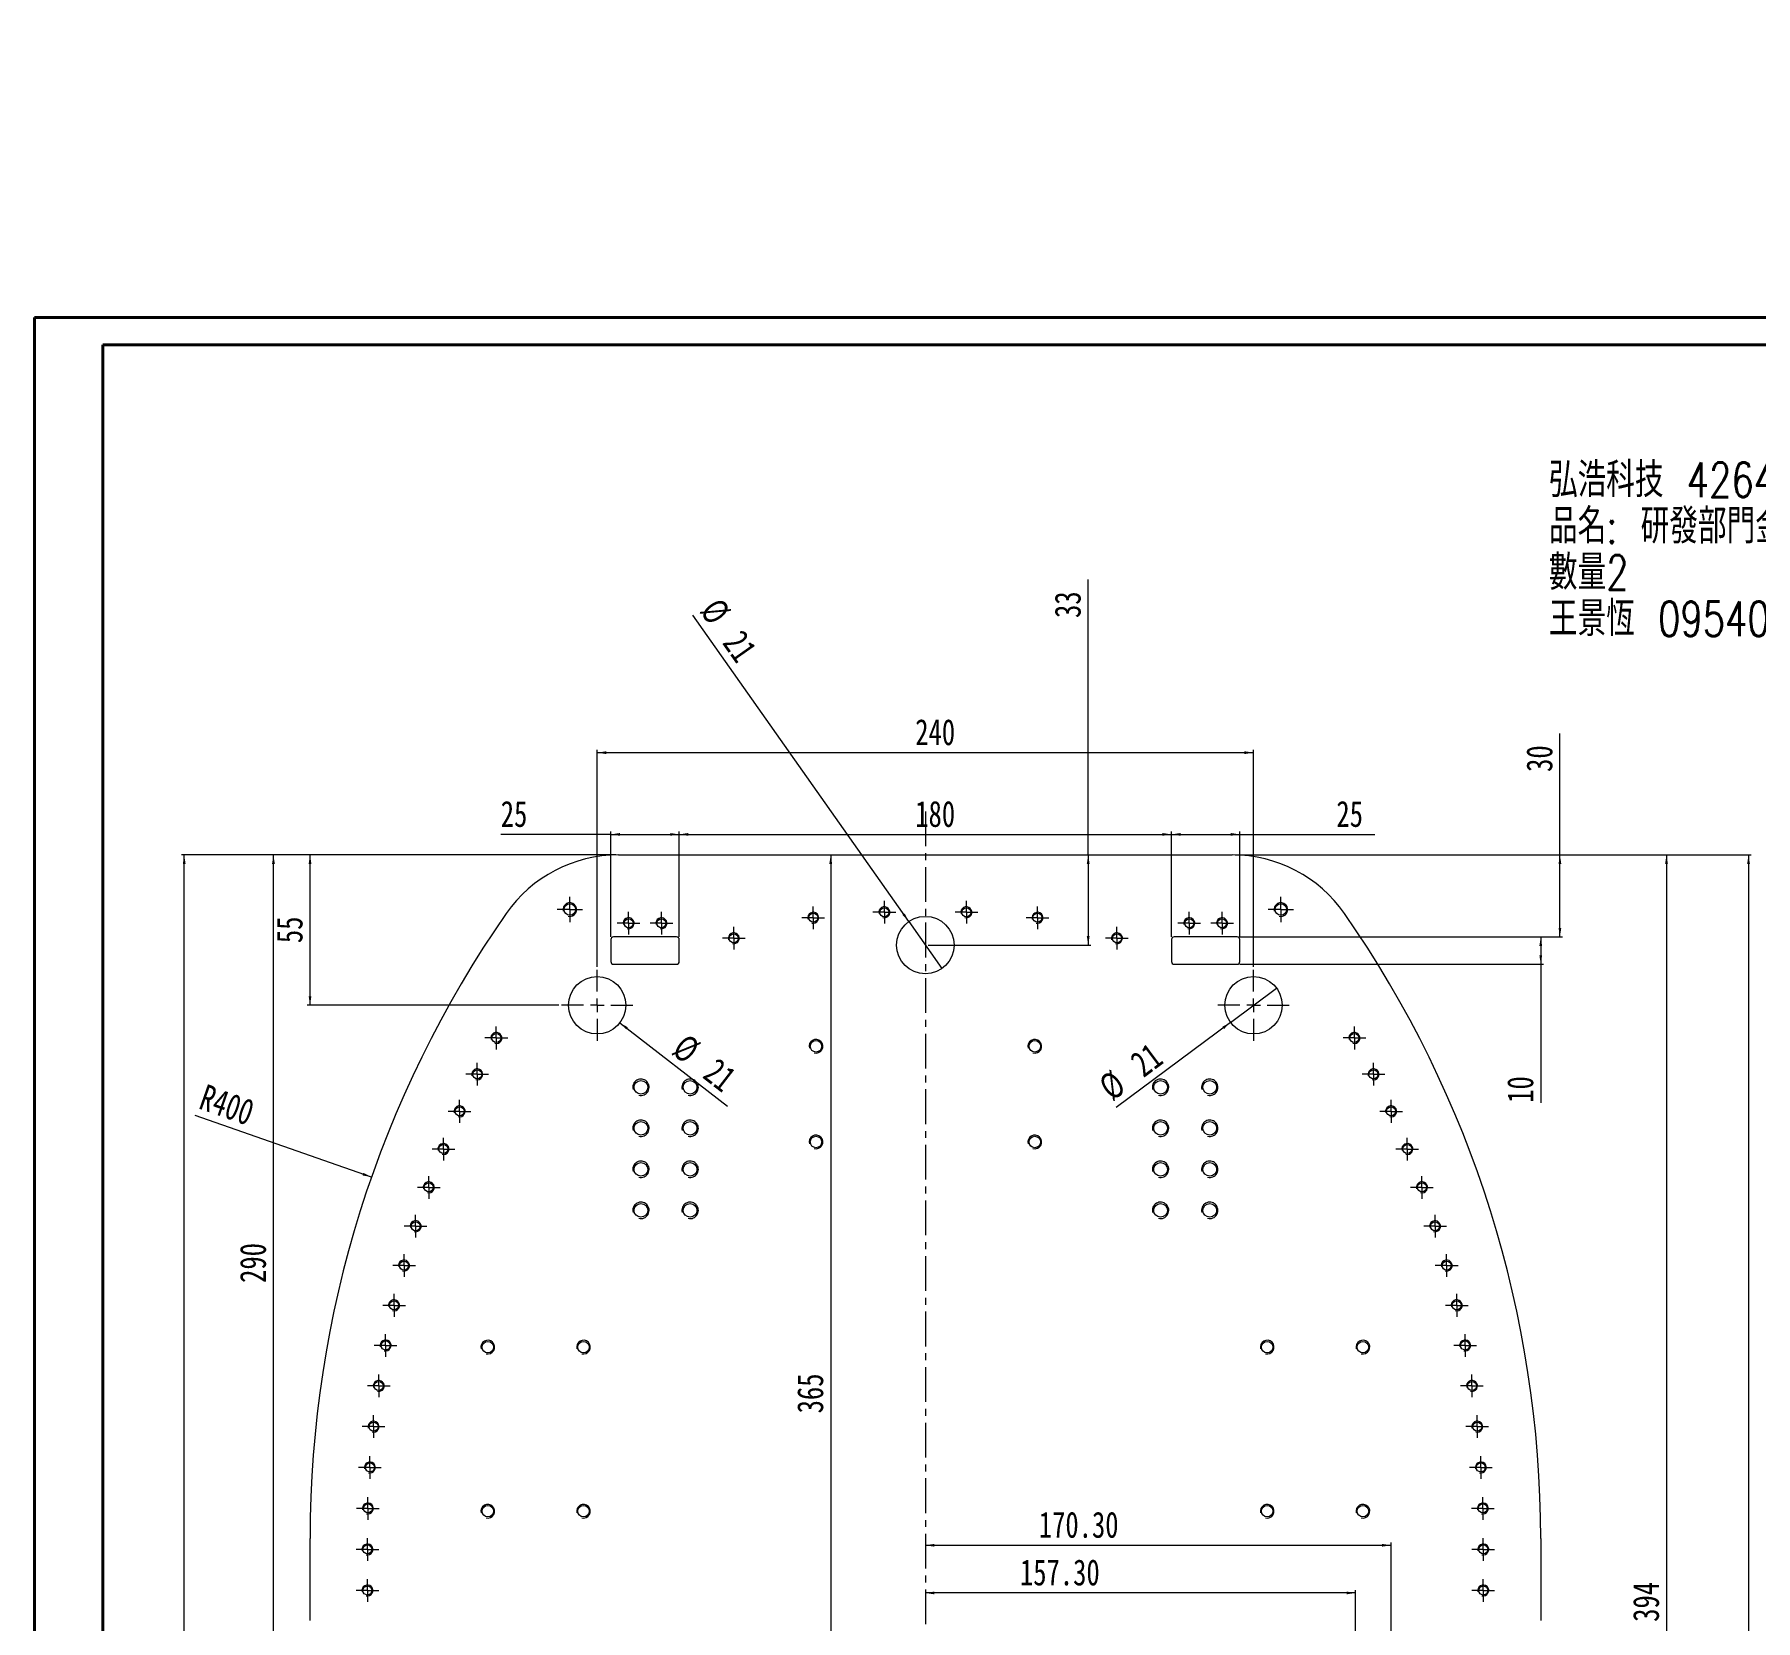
# Model space of a CAD drawing. Header units: millimetres. Extents: x 0 to 1189, y 0 to 945.
# Drawn here: x 0 to 629, y 365 to 945 of the extents above; entities that cross this region are included whole.
import ezdxf

# ---------------------------------------------------------------- set-up
doc = ezdxf.new("R2010")
doc.units = ezdxf.units.MM
doc.linetypes.add('CENTERX2', pattern=[20.32, 12.7, -2.54, 2.54, -2.54])
doc.styles.add('SLDTEXTSTYLE0', font='TXT', dxfattribs={"width": 0.75, "bigfont": 'bigfont'})
doc.styles.add('SLDTEXTSTYLE2', font='TXT', dxfattribs={"width": 0.75})
doc.dimstyles.new('SLDDIMSTYLE0', dxfattribs={"dimtxt": 9.525, "dimasz": 3.302, "dimexe": 0, "dimexo": 0.0625, "dimgap": 2.38125, "dimtad": 1, "dimrnd": 1e-09, "dimzin": 12, "dimdsep": 46, "dimtxsty": 'SLDTEXTSTYLE2', "dimsah": 1, "dimcen": 0, "dimadec": 0, "dimazin": 3, "dimtfac": 1, "dimtofl": 0, "dimtmove": 0, "dimatfit": 3, "dimfxl": 0, "dimfrac": 2, "dimtolj": 1, "dimtzin": 12, "dimarcsym": 0})
doc.dimstyles.new('SLDDIMSTYLE1', dxfattribs={"dimtxt": 9.525, "dimasz": 3.302, "dimexe": 0, "dimexo": 0.0625, "dimgap": 2.38125, "dimtad": 1, "dimrnd": 1e-09, "dimzin": 12, "dimdsep": 46, "dimtxsty": 'SLDTEXTSTYLE2', "dimsah": 1, "dimcen": 0.09, "dimadec": 0, "dimazin": 3, "dimtfac": 1, "dimtofl": 0, "dimtmove": 0, "dimatfit": 3, "dimfxl": 0, "dimfrac": 2, "dimtolj": 1, "dimtzin": 12, "dimarcsym": 0})
doc.dimstyles.new('SLDDIMSTYLE2', dxfattribs={"dimtxt": 9.525, "dimasz": 3.302, "dimexe": 0, "dimexo": 0.0625, "dimgap": 2.38125, "dimtad": 1, "dimrnd": 1e-09, "dimzin": 12, "dimdsep": 46, "dimtxsty": 'SLDTEXTSTYLE2', "dimsah": 1, "dimcen": 0, "dimadec": 0, "dimazin": 3, "dimtfac": 1, "dimtofl": 0, "dimtmove": 0, "dimatfit": 3, "dimfxl": 0, "dimfrac": 2, "dimtolj": 1, "dimtzin": 12, "dimarcsym": 0})
doc.dimstyles.new('SLDDIMSTYLE4', dxfattribs={"dimtxt": 9.525, "dimasz": 3.302, "dimexe": 0, "dimexo": 0.0625, "dimgap": 2.38125, "dimtad": 1, "dimrnd": 1e-09, "dimzin": 12, "dimdsep": 46, "dimtxsty": 'SLDTEXTSTYLE2', "dimblk1": 'NONE', "dimsah": 1, "dimcen": 0, "dimadec": 0, "dimazin": 3, "dimtfac": 1, "dimtmove": 0, "dimatfit": 3, "dimldrblk": 'NONE', "dimfxl": 0, "dimfrac": 2, "dimtolj": 1, "dimtzin": 12, "dimarcsym": 0})
doc.dimstyles.new('SLDDIMSTYLE5', dxfattribs={"dimtxt": 9.525, "dimasz": 3.302, "dimexe": 0, "dimexo": 0.0625, "dimgap": 2.38125, "dimtad": 1, "dimrnd": 1e-09, "dimzin": 4, "dimdsep": 46, "dimtxsty": 'SLDTEXTSTYLE2', "dimsah": 1, "dimcen": 0.09, "dimadec": 0, "dimazin": 1, "dimtfac": 1, "dimtofl": 0, "dimtmove": 0, "dimatfit": 3, "dimfxl": 0, "dimfrac": 2, "dimtolj": 1, "dimtzin": 12, "dimarcsym": 0})

# ---------------------------------------------------------------- blocks, each defined once
blk = doc.blocks.new('SW_NOTE_0')
at = {"color": 0, "linetype": 'Continuous', "lineweight": 0, "char_height": 12.7, "attachment_point": 1, "style": 'SLDTEXTSTYLE0'}
for s, insert in [('\\M+18D4F\\M+18D5F\\M+189C8\\M+18B5A 42643080', (0, 16.37)), ('\\M+19569\\M+196BC: \\M+18CA4\\M+1E1A2\\M+19594\\M+196E5\\M+18BE0\\M+19BA2prototype-\\M+192EA\\M+194D5\\M+18CE3\\M+189C1\\M+18D48', (0, -0.56)), ('\\M+19DC9\\M+197CA2', (0, -17.5)), ('\\M+189A4\\M+18C69\\M+19C91 0954015636', (0, -34.43))]:
    blk.add_mtext(s, dxfattribs=dict(at, insert=insert))
blk = doc.blocks.new('_D')
at = {"color": 7, "linetype": 'Continuous', "lineweight": 0}
blk.add_line((260.36, 147.45), (255.44, 87.63), dxfattribs=at)
blk.add_solid([(260.36, 147.45), (259.58, 144.2), (260.59, 144.12)], dxfattribs=at)
at = {"color": 7, "linetype": 'Continuous', "lineweight": 0, "insert": (243.21, 88.64), "char_height": 9.525, "attachment_point": 1, "rotation": 85.30382, "style": 'SLDTEXTSTYLE2'}
blk.add_mtext('R800', dxfattribs=at)
blk = doc.blocks.new('_D_2')
at = {"color": 7, "linetype": 'Continuous', "lineweight": 0}
for p, q in [((212.63, 644.76), (53.85, 644.76)), ((54.85, 144.76), (54.85, 644.76)), ((324.85, 144.76), (53.85, 144.76))]:
    blk.add_line(p, q, dxfattribs=at)
for points in [[(54.85, 644.76), (54.35, 641.46), (55.36, 641.46)], [(54.85, 144.76), (55.36, 148.06), (54.35, 148.06)]]:
    blk.add_solid(points, dxfattribs=at)
at = {"color": 7, "linetype": 'Continuous', "lineweight": 0, "insert": (42.58, 328.51), "char_height": 9.525, "attachment_point": 1, "rotation": 90, "style": 'SLDTEXTSTYLE2'}
blk.add_mtext('500', dxfattribs=at)
blk = doc.blocks.new('_D_3')
at = {"color": 7, "linetype": 'Continuous', "lineweight": 0}
blk.add_line((123.32, 526.93), (58.83, 549.51), dxfattribs=at)
blk.add_solid([(123.32, 526.93), (120.37, 528.5), (120.04, 527.55)], dxfattribs=at)
at = {"color": 7, "linetype": 'Continuous', "lineweight": 0, "insert": (62.89, 561.1), "char_height": 9.525, "attachment_point": 1, "rotation": 340.70526, "style": 'SLDTEXTSTYLE2'}
blk.add_mtext('R400', dxfattribs=at)
blk = doc.blocks.new('_D_6')
at = {"color": 7, "linetype": 'Continuous', "lineweight": 0}
for p, q in [((212.63, 644.76), (86.48, 644.76)), ((87.48, 354.76), (87.48, 644.76)), ((109.85, 354.76), (86.48, 354.76))]:
    blk.add_line(p, q, dxfattribs=at)
for points in [[(87.48, 644.76), (86.97, 641.46), (87.99, 641.46)], [(87.48, 354.76), (87.99, 358.06), (86.97, 358.06)]]:
    blk.add_solid(points, dxfattribs=at)
at = {"color": 7, "linetype": 'Continuous', "lineweight": 0, "insert": (75.2, 488.24), "char_height": 9.525, "attachment_point": 1, "rotation": 90, "style": 'SLDTEXTSTYLE2'}
blk.add_mtext('290', dxfattribs=at)
blk = doc.blocks.new('_D_7')
at = {"color": 7, "linetype": 'Continuous', "lineweight": 0}
for p, q in [((205.85, 603.76), (205.85, 683.13)), ((205.85, 682.13), (445.85, 682.13)), ((445.85, 603.76), (445.85, 683.13))]:
    blk.add_line(p, q, dxfattribs=at)
for points in [[(205.85, 682.13), (209.16, 681.62), (209.16, 682.64)], [(445.85, 682.13), (442.55, 682.64), (442.55, 681.62)]]:
    blk.add_solid(points, dxfattribs=at)
at = {"color": 7, "linetype": 'Continuous', "lineweight": 0, "insert": (322.16, 694.41), "char_height": 9.525, "attachment_point": 1, "style": 'SLDTEXTSTYLE2'}
blk.add_mtext('240', dxfattribs=at)
blk = doc.blocks.new('_D_8')
at = {"color": 7, "linetype": 'Continuous', "lineweight": 0}
for p, q in [((212.63, 644.76), (99.85, 644.76)), ((100.85, 589.76), (100.85, 644.76)), ((191.85, 589.76), (99.85, 589.76))]:
    blk.add_line(p, q, dxfattribs=at)
for points in [[(100.85, 644.76), (100.35, 641.46), (101.36, 641.46)], [(100.85, 589.76), (101.36, 593.06), (100.35, 593.06)]]:
    blk.add_solid(points, dxfattribs=at)
at = {"color": 7, "linetype": 'Continuous', "lineweight": 0, "insert": (88.58, 612.48), "char_height": 9.525, "attachment_point": 1, "rotation": 90, "style": 'SLDTEXTSTYLE2'}
blk.add_mtext('55', dxfattribs=at)
blk = doc.blocks.new('_D_9')
at = {"color": 7, "linetype": 'Continuous', "lineweight": 0}
blk.add_line((214.15, 583.33), (253.51, 552.81), dxfattribs=at)
blk.add_solid([(214.15, 583.33), (216.45, 580.9), (217.07, 581.71)], dxfattribs=at)
at = {"color": 7, "linetype": 'Continuous', "lineweight": 0, "char_height": 9.525, "attachment_point": 1, "rotation": 322.20395, "style": 'SLDTEXTSTYLE2'}
for s, insert in [('%%c', (238.48, 579.86)), ('21', (249.84, 571.05))]:
    blk.add_mtext(s, dxfattribs=dict(at, insert=insert))
blk = doc.blocks.new('_D_10')
at = {"color": 7, "linetype": 'Continuous', "lineweight": 0}
for p, q in [((210.85, 652.24), (170.6, 652.24)), ((210.85, 614.76), (210.85, 653.24)), ((210.85, 652.24), (235.85, 652.24)), ((235.85, 614.76), (235.85, 653.24))]:
    blk.add_line(p, q, dxfattribs=at)
for points in [[(210.85, 652.24), (214.16, 651.73), (214.16, 652.74)], [(235.85, 652.24), (232.55, 652.74), (232.55, 651.73)]]:
    blk.add_solid(points, dxfattribs=at)
at = {"color": 7, "linetype": 'Continuous', "lineweight": 0, "insert": (170.6, 664.51), "char_height": 9.525, "attachment_point": 1, "style": 'SLDTEXTSTYLE2'}
blk.add_mtext('25', dxfattribs=at)
blk = doc.blocks.new('_D_11')
at = {"color": 7, "linetype": 'Continuous', "lineweight": 0}
for p, q in [((235.85, 614.76), (235.85, 653.24)), ((235.85, 652.24), (415.85, 652.24)), ((415.85, 614.76), (415.85, 653.24))]:
    blk.add_line(p, q, dxfattribs=at)
for points in [[(235.85, 652.24), (239.16, 651.73), (239.16, 652.74)], [(415.85, 652.24), (412.55, 652.74), (412.55, 651.73)]]:
    blk.add_solid(points, dxfattribs=at)
at = {"color": 7, "linetype": 'Continuous', "lineweight": 0, "insert": (322.16, 664.51), "char_height": 9.525, "attachment_point": 1, "style": 'SLDTEXTSTYLE2'}
blk.add_mtext('180', dxfattribs=at)
blk = doc.blocks.new('_D_12')
at = {"color": 7, "linetype": 'Continuous', "lineweight": 0}
for p, q in [((415.85, 614.76), (415.85, 653.24)), ((415.85, 652.24), (440.85, 652.24)), ((440.85, 614.76), (440.85, 653.24)), ((440.85, 652.24), (490.24, 652.24))]:
    blk.add_line(p, q, dxfattribs=at)
for points in [[(415.85, 652.24), (419.16, 651.73), (419.16, 652.74)], [(440.85, 652.24), (437.55, 652.74), (437.55, 651.73)]]:
    blk.add_solid(points, dxfattribs=at)
at = {"color": 7, "linetype": 'Continuous', "lineweight": 0, "insert": (476.16, 664.51), "char_height": 9.525, "attachment_point": 1, "style": 'SLDTEXTSTYLE2'}
blk.add_mtext('25', dxfattribs=at)
blk = doc.blocks.new('_D_13')
at = {"color": 7, "linetype": 'Continuous', "lineweight": 0}
for p, q in [((440.85, 614.76), (551.88, 614.76)), ((550.88, 614.76), (550.88, 604.76)), ((440.85, 604.76), (551.88, 604.76)), ((550.88, 604.76), (550.88, 554.1))]:
    blk.add_line(p, q, dxfattribs=at)
for points in [[(550.88, 614.76), (550.37, 611.46), (551.39, 611.46)], [(550.88, 604.76), (551.39, 608.06), (550.37, 608.06)]]:
    blk.add_solid(points, dxfattribs=at)
at = {"color": 7, "linetype": 'Continuous', "lineweight": 0, "insert": (538.6, 554.1), "char_height": 9.525, "attachment_point": 1, "rotation": 90, "style": 'SLDTEXTSTYLE2'}
blk.add_mtext('10', dxfattribs=at)
blk = doc.blocks.new('_D_14')
at = {"color": 7, "linetype": 'Continuous', "lineweight": 0}
for p, q in [((557.89, 644.76), (557.89, 689.16)), ((439.08, 644.76), (558.89, 644.76)), ((557.89, 614.76), (557.89, 644.76)), ((440.85, 614.76), (558.89, 614.76))]:
    blk.add_line(p, q, dxfattribs=at)
for points in [[(557.89, 644.76), (557.38, 641.46), (558.39, 641.46)], [(557.89, 614.76), (558.39, 618.06), (557.38, 618.06)]]:
    blk.add_solid(points, dxfattribs=at)
at = {"color": 7, "linetype": 'Continuous', "lineweight": 0, "insert": (545.61, 675.09), "char_height": 9.525, "attachment_point": 1, "rotation": 90, "style": 'SLDTEXTSTYLE2'}
blk.add_mtext('30', dxfattribs=at)
blk = doc.blocks.new('_D_21')
at = {"color": 7, "linetype": 'Continuous', "lineweight": 0}
for q in [(454.27, 596.04), (395.68, 552.37)]:
    blk.add_line((437.44, 583.49), q, dxfattribs=at)
blk.add_solid([(437.44, 583.49), (434.48, 581.92), (435.09, 581.11)], dxfattribs=at)
at = {"color": 7, "linetype": 'Continuous', "lineweight": 0, "char_height": 9.525, "attachment_point": 1, "rotation": 36.6972, "style": 'SLDTEXTSTYLE2'}
for s, insert in [('21', (399.93, 570.73)), ('%%c', (388.4, 562.14))]:
    blk.add_mtext(s, dxfattribs=dict(at, insert=insert))
blk = doc.blocks.new('_NONE')
blk = doc.blocks.new('_D_22')
at = {"color": 7, "linetype": 'Continuous', "lineweight": 0}
for p, q in [((385.4, 644.76), (385.4, 745.46)), ((385.4, 644.76), (385.4, 611.76)), ((326.85, 611.76), (386.4, 611.76))]:
    blk.add_line(p, q, dxfattribs=at)
for points in [[(385.4, 644.76), (384.89, 641.46), (385.91, 641.46)], [(385.4, 611.76), (385.91, 615.06), (384.89, 615.06)]]:
    blk.add_solid(points, dxfattribs=at)
at = {"color": 7, "linetype": 'Continuous', "lineweight": 0, "insert": (373.12, 731.38), "char_height": 9.525, "attachment_point": 1, "rotation": 90, "style": 'SLDTEXTSTYLE2'}
blk.add_mtext('33', dxfattribs=at)
blk = doc.blocks.new('_D_23')
at = {"color": 7, "linetype": 'Continuous', "lineweight": 0}
for q in [(240.87, 732.43), (331.9, 603.18)]:
    blk.add_line((319.81, 620.35), q, dxfattribs=at)
blk.add_solid([(319.81, 620.35), (318.32, 623.34), (317.49, 622.75)], dxfattribs=at)
at = {"color": 7, "linetype": 'Continuous', "lineweight": 0, "char_height": 9.525, "attachment_point": 1, "rotation": 305.15758, "style": 'SLDTEXTSTYLE2'}
for s, insert in [('%%c', (250.9, 739.49)), ('21', (259.18, 727.73))]:
    blk.add_mtext(s, dxfattribs=dict(at, insert=insert))
blk = doc.blocks.new('_D_24')
at = {"color": 7, "linetype": 'Continuous', "lineweight": 0}
for p, q in [((439.08, 644.76), (597.85, 644.76)), ((596.85, 644.76), (596.85, 250.76)), ((497.15, 250.76), (597.85, 250.76))]:
    blk.add_line(p, q, dxfattribs=at)
for points in [[(596.85, 644.76), (596.35, 641.46), (597.36, 641.46)], [(596.85, 250.76), (597.36, 254.06), (596.35, 254.06)]]:
    blk.add_solid(points, dxfattribs=at)
at = {"color": 7, "linetype": 'Continuous', "lineweight": 0, "insert": (584.58, 364.31), "char_height": 9.525, "attachment_point": 1, "rotation": 90, "style": 'SLDTEXTSTYLE2'}
blk.add_mtext('394', dxfattribs=at)
blk = doc.blocks.new('_D_25')
at = {"color": 7, "linetype": 'Continuous', "lineweight": 0}
for p, q in [((439.08, 644.76), (627.85, 644.76)), ((626.85, 644.76), (626.85, 208.76)), ((497.15, 208.76), (627.85, 208.76))]:
    blk.add_line(p, q, dxfattribs=at)
for points in [[(626.85, 644.76), (626.35, 641.46), (627.36, 641.46)], [(626.85, 208.76), (627.36, 212.06), (626.35, 212.06)]]:
    blk.add_solid(points, dxfattribs=at)
at = {"color": 7, "linetype": 'Continuous', "lineweight": 0, "insert": (614.58, 220.23), "char_height": 9.525, "attachment_point": 1, "rotation": 90, "style": 'SLDTEXTSTYLE2'}
blk.add_mtext('436', dxfattribs=at)
blk = doc.blocks.new('_D_26')
at = {"color": 7, "linetype": 'Continuous', "lineweight": 0}
for p, q in [((483.15, 374.87), (325.85, 374.87)), ((483.15, 209.76), (483.15, 375.87))]:
    blk.add_line(p, q, dxfattribs=at)
for points in [[(325.85, 374.87), (329.16, 374.36), (329.16, 375.38)], [(483.15, 374.87), (479.85, 375.38), (479.85, 374.36)]]:
    blk.add_solid(points, dxfattribs=at)
at = {"color": 7, "linetype": 'Continuous', "lineweight": 0, "insert": (360.45, 387.15), "char_height": 9.525, "attachment_point": 1, "style": 'SLDTEXTSTYLE2'}
blk.add_mtext('157.30', dxfattribs=at)
blk = doc.blocks.new('_D_27')
at = {"color": 7, "linetype": 'Continuous', "lineweight": 0}
for p, q in [((325.85, 392.3), (496.15, 392.3)), ((496.15, 251.76), (496.15, 393.3))]:
    blk.add_line(p, q, dxfattribs=at)
for points in [[(325.85, 392.3), (329.16, 391.79), (329.16, 392.8)], [(496.15, 392.3), (492.85, 392.8), (492.85, 391.79)]]:
    blk.add_solid(points, dxfattribs=at)
at = {"color": 7, "linetype": 'Continuous', "lineweight": 0, "insert": (367.34, 404.58), "char_height": 9.525, "attachment_point": 1, "style": 'SLDTEXTSTYLE2'}
blk.add_mtext('170.30', dxfattribs=at)
blk = doc.blocks.new('_D_28')
at = {"color": 7, "linetype": 'Continuous', "lineweight": 0}
for p, q in [((291.25, 644.76), (291.25, 279.76)), ((324.85, 279.76), (290.25, 279.76))]:
    blk.add_line(p, q, dxfattribs=at)
for points in [[(291.25, 644.76), (290.74, 641.46), (291.76, 641.46)], [(291.25, 279.76), (291.76, 283.06), (290.74, 283.06)]]:
    blk.add_solid(points, dxfattribs=at)
at = {"color": 7, "linetype": 'Continuous', "lineweight": 0, "insert": (278.97, 440.53), "char_height": 9.525, "attachment_point": 1, "rotation": 90, "style": 'SLDTEXTSTYLE2'}
blk.add_mtext('365', dxfattribs=at)
blk = doc.blocks.new('SW_CENTERMARKSYMBOL_0')
at = {"color": 0, "linetype": 'Continuous', "lineweight": 0}
for p, q in [((0, 5), (0, 13)), ((-5, 0), (-13, 0)), ((0, 0), (-2.5, 0)), ((0, 0), (0, 2.5)), ((0, 0), (0, -2.5)), ((0, 0), (2.5, 0)), ((5, 0), (13, 0)), ((0, -5), (0, -13))]:
    blk.add_line(p, q, dxfattribs=at)
blk = doc.blocks.new('SW_CENTERMARKSYMBOL_1')
at = {"color": 0, "linetype": 'Continuous', "lineweight": 0}
for p, q in [((0, 5), (0, 13)), ((-5, 0), (-13, 0)), ((0, 0), (-2.5, 0)), ((0, 0), (0, 2.5)), ((0, 0), (0, -2.5)), ((0, 0), (2.5, 0)), ((5, 0), (13, 0)), ((0, -5), (0, -13))]:
    blk.add_line(p, q, dxfattribs=at)
blk = doc.blocks.new('SW_CENTERMARKSYMBOL_2')
at = {"color": 0, "linetype": 'Continuous', "lineweight": 0}
for p, q in [((-2.5, 0), (-4.15, 0)), ((0, 0), (-2.5, 0)), ((0, 2.5), (0, 4.15)), ((0, 0), (0, 2.5)), ((0, 0), (0, -2.5)), ((0, 0), (2.5, 0)), ((2.5, 0), (4.15, 0)), ((0, -2.5), (0, -4.15))]:
    blk.add_line(p, q, dxfattribs=at)
blk = doc.blocks.new('SW_CENTERMARKSYMBOL_3')
at = {"color": 0, "linetype": 'Continuous', "lineweight": 0}
for p, q in [((-2.5, 0), (-4.15, 0)), ((0, 0), (-2.5, 0)), ((0, 2.5), (0, 4.15)), ((0, 0), (0, 2.5)), ((0, 0), (0, -2.5)), ((0, 0), (2.5, 0)), ((2.5, 0), (4.15, 0)), ((0, -2.5), (0, -4.15))]:
    blk.add_line(p, q, dxfattribs=at)
blk = doc.blocks.new('SW_CENTERMARKSYMBOL_4')
at = {"color": 0, "linetype": 'Continuous', "lineweight": 0}
for p, q in [((-2.5, 0), (-4.15, 0)), ((0, 0), (-2.5, 0)), ((0, 2.5), (0, 4.15)), ((0, 0), (0, 2.5)), ((0, 0), (0, -2.5)), ((0, 0), (2.5, 0)), ((2.5, 0), (4.15, 0)), ((0, -2.5), (0, -4.15))]:
    blk.add_line(p, q, dxfattribs=at)
blk = doc.blocks.new('SW_CENTERMARKSYMBOL_5')
at = {"color": 0, "linetype": 'Continuous', "lineweight": 0}
for p, q in [((-2.5, 0), (-4.15, 0)), ((0, 0), (-2.5, 0)), ((0, 2.5), (0, 4.15)), ((0, 0), (0, 2.5)), ((0, 0), (0, -2.5)), ((0, 0), (2.5, 0)), ((2.5, 0), (4.15, 0)), ((0, -2.5), (0, -4.15))]:
    blk.add_line(p, q, dxfattribs=at)
blk = doc.blocks.new('SW_CENTERMARKSYMBOL_6')
at = {"color": 0, "linetype": 'Continuous', "lineweight": 0}
for p, q in [((-2.5, 0), (-4.15, 0)), ((0, 0), (-2.5, 0)), ((0, 2.5), (0, 4.15)), ((0, 0), (0, 2.5)), ((0, 0), (0, -2.5)), ((0, 0), (2.5, 0)), ((2.5, 0), (4.15, 0)), ((0, -2.5), (0, -4.15))]:
    blk.add_line(p, q, dxfattribs=at)
blk = doc.blocks.new('SW_CENTERMARKSYMBOL_7')
at = {"color": 0, "linetype": 'Continuous', "lineweight": 0}
for p, q in [((-2.5, 0), (-4.15, 0)), ((0, 0), (-2.5, 0)), ((0, 2.5), (0, 4.15)), ((0, 0), (0, 2.5)), ((0, 0), (0, -2.5)), ((0, 0), (2.5, 0)), ((2.5, 0), (4.15, 0)), ((0, -2.5), (0, -4.15))]:
    blk.add_line(p, q, dxfattribs=at)
blk = doc.blocks.new('SW_CENTERMARKSYMBOL_8')
at = {"color": 0, "linetype": 'Continuous', "lineweight": 0}
for p, q in [((-2.5, 0), (-4.15, 0)), ((0, 0), (-2.5, 0)), ((0, 2.5), (0, 4.15)), ((0, 0), (0, 2.5)), ((0, 0), (0, -2.5)), ((0, 0), (2.5, 0)), ((2.5, 0), (4.15, 0)), ((0, -2.5), (0, -4.15))]:
    blk.add_line(p, q, dxfattribs=at)
blk = doc.blocks.new('SW_CENTERMARKSYMBOL_9')
at = {"color": 0, "linetype": 'Continuous', "lineweight": 0}
for p, q in [((-2.5, 0), (-4.15, 0)), ((0, 0), (-2.5, 0)), ((0, 2.5), (0, 4.15)), ((0, 0), (0, 2.5)), ((0, 0), (0, -2.5)), ((0, 0), (2.5, 0)), ((2.5, 0), (4.15, 0)), ((0, -2.5), (0, -4.15))]:
    blk.add_line(p, q, dxfattribs=at)
blk = doc.blocks.new('SW_CENTERMARKSYMBOL_10')
at = {"color": 0, "linetype": 'Continuous', "lineweight": 0}
for p, q in [((-2.5, 0), (-4.15, 0)), ((0, 0), (-2.5, 0)), ((0, 2.5), (0, 4.15)), ((0, 0), (0, 2.5)), ((0, 0), (0, -2.5)), ((0, 0), (2.5, 0)), ((2.5, 0), (4.15, 0)), ((0, -2.5), (0, -4.15))]:
    blk.add_line(p, q, dxfattribs=at)
blk = doc.blocks.new('SW_CENTERMARKSYMBOL_11')
at = {"color": 0, "linetype": 'Continuous', "lineweight": 0}
for p, q in [((-2.5, 0), (-4.15, 0)), ((0, 0), (-2.5, 0)), ((0, 2.5), (0, 4.15)), ((0, 0), (0, 2.5)), ((0, 0), (0, -2.5)), ((0, 0), (2.5, 0)), ((2.5, 0), (4.15, 0)), ((0, -2.5), (0, -4.15))]:
    blk.add_line(p, q, dxfattribs=at)
blk = doc.blocks.new('SW_CENTERMARKSYMBOL_12')
at = {"color": 0, "linetype": 'Continuous', "lineweight": 0}
for p, q in [((-2.5, 0), (-4.15, 0)), ((0, 0), (-2.5, 0)), ((0, 2.5), (0, 4.15)), ((0, 0), (0, 2.5)), ((0, 0), (0, -2.5)), ((0, 0), (2.5, 0)), ((2.5, 0), (4.15, 0)), ((0, -2.5), (0, -4.15))]:
    blk.add_line(p, q, dxfattribs=at)
blk = doc.blocks.new('SW_CENTERMARKSYMBOL_13')
at = {"color": 0, "linetype": 'Continuous', "lineweight": 0}
for p, q in [((-2.5, 0), (-4.15, 0)), ((0, 0), (-2.5, 0)), ((0, 2.5), (0, 4.15)), ((0, 0), (0, 2.5)), ((0, 0), (0, -2.5)), ((0, 0), (2.5, 0)), ((2.5, 0), (4.15, 0)), ((0, -2.5), (0, -4.15))]:
    blk.add_line(p, q, dxfattribs=at)
blk = doc.blocks.new('SW_CENTERMARKSYMBOL_14')
at = {"color": 0, "linetype": 'Continuous', "lineweight": 0}
for p, q in [((-2.5, 0), (-4.15, 0)), ((0, 0), (-2.5, 0)), ((0, 2.5), (0, 4.15)), ((0, 0), (0, 2.5)), ((0, 0), (0, -2.5)), ((0, 0), (2.5, 0)), ((2.5, 0), (4.15, 0)), ((0, -2.5), (0, -4.15))]:
    blk.add_line(p, q, dxfattribs=at)
blk = doc.blocks.new('SW_CENTERMARKSYMBOL_15')
at = {"color": 0, "linetype": 'Continuous', "lineweight": 0}
for p, q in [((-2.5, 0), (-4.15, 0)), ((0, 0), (-2.5, 0)), ((0, 2.5), (0, 4.15)), ((0, 0), (0, 2.5)), ((0, 0), (0, -2.5)), ((0, 0), (2.5, 0)), ((2.5, 0), (4.15, 0)), ((0, -2.5), (0, -4.15))]:
    blk.add_line(p, q, dxfattribs=at)
blk = doc.blocks.new('SW_CENTERMARKSYMBOL_16')
at = {"color": 0, "linetype": 'Continuous', "lineweight": 0}
for p, q in [((-2.5, 0), (-4.15, 0)), ((0, 0), (-2.5, 0)), ((0, 2.5), (0, 4.15)), ((0, 0), (0, 2.5)), ((0, 0), (0, -2.5)), ((0, 0), (2.5, 0)), ((2.5, 0), (4.15, 0)), ((0, -2.5), (0, -4.15))]:
    blk.add_line(p, q, dxfattribs=at)
blk = doc.blocks.new('SW_CENTERMARKSYMBOL_17')
at = {"color": 0, "linetype": 'Continuous', "lineweight": 0}
for p, q in [((-2.5, 0), (-4.15, 0)), ((0, 0), (-2.5, 0)), ((0, 2.5), (0, 4.15)), ((0, 0), (0, 2.5)), ((0, 0), (0, -2.5)), ((0, 0), (2.5, 0)), ((2.5, 0), (4.15, 0)), ((0, -2.5), (0, -4.15))]:
    blk.add_line(p, q, dxfattribs=at)
blk = doc.blocks.new('SW_CENTERMARKSYMBOL_18')
at = {"color": 0, "linetype": 'Continuous', "lineweight": 0}
for p, q in [((-2.5, 0), (-4.15, 0)), ((0, 0), (-2.5, 0)), ((0, 2.5), (0, 4.15)), ((0, 0), (0, 2.5)), ((0, 0), (0, -2.5)), ((0, 0), (2.5, 0)), ((2.5, 0), (4.15, 0)), ((0, -2.5), (0, -4.15))]:
    blk.add_line(p, q, dxfattribs=at)
blk = doc.blocks.new('SW_CENTERMARKSYMBOL_19')
at = {"color": 0, "linetype": 'Continuous', "lineweight": 0}
for p, q in [((-2.5, 0), (-4.15, 0)), ((0, 0), (-2.5, 0)), ((0, 2.5), (0, 4.15)), ((0, 0), (0, 2.5)), ((0, 0), (0, -2.5)), ((0, 0), (2.5, 0)), ((2.5, 0), (4.15, 0)), ((0, -2.5), (0, -4.15))]:
    blk.add_line(p, q, dxfattribs=at)
blk = doc.blocks.new('SW_CENTERMARKSYMBOL_20')
at = {"color": 0, "linetype": 'Continuous', "lineweight": 0}
for p, q in [((-2.5, 0), (-4.15, 0)), ((0, 0), (-2.5, 0)), ((0, 2.5), (0, 4.15)), ((0, 0), (0, 2.5)), ((0, 0), (0, -2.5)), ((0, 0), (2.5, 0)), ((2.5, 0), (4.15, 0)), ((0, -2.5), (0, -4.15))]:
    blk.add_line(p, q, dxfattribs=at)
blk = doc.blocks.new('SW_CENTERMARKSYMBOL_21')
at = {"color": 0, "linetype": 'Continuous', "lineweight": 0}
for p, q in [((-2.5, 0), (-4.15, 0)), ((0, 0), (-2.5, 0)), ((0, 2.5), (0, 4.15)), ((0, 0), (0, 2.5)), ((0, 0), (0, -2.5)), ((0, 0), (2.5, 0)), ((2.5, 0), (4.15, 0)), ((0, -2.5), (0, -4.15))]:
    blk.add_line(p, q, dxfattribs=at)
blk = doc.blocks.new('SW_CENTERMARKSYMBOL_22')
at = {"color": 0, "linetype": 'Continuous', "lineweight": 0}
for p, q in [((-2.5, 0), (-4.15, 0)), ((0, 0), (-2.5, 0)), ((0, 2.5), (0, 4.15)), ((0, 0), (0, 2.5)), ((0, 0), (0, -2.5)), ((0, 0), (2.5, 0)), ((2.5, 0), (4.15, 0)), ((0, -2.5), (0, -4.15))]:
    blk.add_line(p, q, dxfattribs=at)
blk = doc.blocks.new('SW_CENTERMARKSYMBOL_23')
at = {"color": 0, "linetype": 'Continuous', "lineweight": 0}
for p, q in [((-2.5, 0), (-4.15, 0)), ((0, 0), (-2.5, 0)), ((0, 2.5), (0, 4.15)), ((0, 0), (0, 2.5)), ((0, 0), (0, -2.5)), ((0, 0), (2.5, 0)), ((2.5, 0), (4.15, 0)), ((0, -2.5), (0, -4.15))]:
    blk.add_line(p, q, dxfattribs=at)
blk = doc.blocks.new('SW_CENTERMARKSYMBOL_24')
at = {"color": 0, "linetype": 'Continuous', "lineweight": 0}
for p, q in [((-2.5, 0), (-4.15, 0)), ((0, 0), (-2.5, 0)), ((0, 2.5), (0, 4.15)), ((0, 0), (0, 2.5)), ((0, 0), (0, -2.5)), ((0, 0), (2.5, 0)), ((2.5, 0), (4.15, 0)), ((0, -2.5), (0, -4.15))]:
    blk.add_line(p, q, dxfattribs=at)
blk = doc.blocks.new('SW_CENTERMARKSYMBOL_25')
at = {"color": 0, "linetype": 'Continuous', "lineweight": 0}
for p, q in [((-2.5, 0), (-4.15, 0)), ((0, 0), (-2.5, 0)), ((0, 2.5), (0, 4.15)), ((0, 0), (0, 2.5)), ((0, 0), (0, -2.5)), ((0, 0), (2.5, 0)), ((2.5, 0), (4.15, 0)), ((0, -2.5), (0, -4.15))]:
    blk.add_line(p, q, dxfattribs=at)
blk = doc.blocks.new('SW_CENTERMARKSYMBOL_26')
at = {"color": 0, "linetype": 'Continuous', "lineweight": 0}
for p, q in [((-2.5, 0), (-4.15, 0)), ((0, 0), (-2.5, 0)), ((0, 2.5), (0, 4.15)), ((0, 0), (0, 2.5)), ((0, 0), (0, -2.5)), ((0, 0), (2.5, 0)), ((2.5, 0), (4.15, 0)), ((0, -2.5), (0, -4.15))]:
    blk.add_line(p, q, dxfattribs=at)
blk = doc.blocks.new('SW_CENTERMARKSYMBOL_27')
at = {"color": 0, "linetype": 'Continuous', "lineweight": 0}
for p, q in [((-2.5, 0), (-4.15, 0)), ((0, 0), (-2.5, 0)), ((0, 2.5), (0, 4.15)), ((0, 0), (0, 2.5)), ((0, 0), (0, -2.5)), ((0, 0), (2.5, 0)), ((2.5, 0), (4.15, 0)), ((0, -2.5), (0, -4.15))]:
    blk.add_line(p, q, dxfattribs=at)
blk = doc.blocks.new('SW_CENTERMARKSYMBOL_28')
at = {"color": 0, "linetype": 'Continuous', "lineweight": 0}
for p, q in [((-2.5, 0), (-4.15, 0)), ((0, 0), (-2.5, 0)), ((0, 2.5), (0, 4.15)), ((0, 0), (0, 2.5)), ((0, 0), (0, -2.5)), ((0, 0), (2.5, 0)), ((2.5, 0), (4.15, 0)), ((0, -2.5), (0, -4.15))]:
    blk.add_line(p, q, dxfattribs=at)
blk = doc.blocks.new('SW_CENTERMARKSYMBOL_29')
at = {"color": 0, "linetype": 'Continuous', "lineweight": 0}
for p, q in [((-2.5, 0), (-4.15, 0)), ((0, 0), (-2.5, 0)), ((0, 2.5), (0, 4.15)), ((0, 0), (0, 2.5)), ((0, 0), (0, -2.5)), ((0, 0), (2.5, 0)), ((2.5, 0), (4.15, 0)), ((0, -2.5), (0, -4.15))]:
    blk.add_line(p, q, dxfattribs=at)
blk = doc.blocks.new('SW_CENTERMARKSYMBOL_30')
at = {"color": 0, "linetype": 'Continuous', "lineweight": 0}
for p, q in [((-2.5, 0), (-4.15, 0)), ((0, 0), (-2.5, 0)), ((0, 2.5), (0, 4.15)), ((0, 0), (0, 2.5)), ((0, 0), (0, -2.5)), ((0, 0), (2.5, 0)), ((2.5, 0), (4.15, 0)), ((0, -2.5), (0, -4.15))]:
    blk.add_line(p, q, dxfattribs=at)
blk = doc.blocks.new('SW_CENTERMARKSYMBOL_31')
at = {"color": 0, "linetype": 'Continuous', "lineweight": 0}
for p, q in [((-2.5, 0), (-4.15, 0)), ((0, 0), (-2.5, 0)), ((0, 2.5), (0, 4.15)), ((0, 0), (0, 2.5)), ((0, 0), (0, -2.5)), ((0, 0), (2.5, 0)), ((2.5, 0), (4.15, 0)), ((0, -2.5), (0, -4.15))]:
    blk.add_line(p, q, dxfattribs=at)
blk = doc.blocks.new('SW_CENTERMARKSYMBOL_32')
at = {"color": 0, "linetype": 'Continuous', "lineweight": 0}
for p, q in [((-2.5, 0), (-4.15, 0)), ((0, 0), (-2.5, 0)), ((0, 2.5), (0, 4.15)), ((0, 0), (0, 2.5)), ((0, 0), (0, -2.5)), ((0, 0), (2.5, 0)), ((2.5, 0), (4.15, 0)), ((0, -2.5), (0, -4.15))]:
    blk.add_line(p, q, dxfattribs=at)
blk = doc.blocks.new('SW_CENTERMARKSYMBOL_33')
at = {"color": 0, "linetype": 'Continuous', "lineweight": 0}
for p, q in [((-2.5, 0), (-4.15, 0)), ((0, 0), (-2.5, 0)), ((0, 2.5), (0, 4.15)), ((0, 0), (0, 2.5)), ((0, 0), (0, -2.5)), ((0, 0), (2.5, 0)), ((2.5, 0), (4.15, 0)), ((0, -2.5), (0, -4.15))]:
    blk.add_line(p, q, dxfattribs=at)
blk = doc.blocks.new('SW_CENTERMARKSYMBOL_34')
at = {"color": 0, "linetype": 'Continuous', "lineweight": 0}
for p, q in [((-2.5, 0), (-4.15, 0)), ((0, 0), (-2.5, 0)), ((0, 2.5), (0, 4.15)), ((0, 0), (0, 2.5)), ((0, 0), (0, -2.5)), ((0, 0), (2.5, 0)), ((2.5, 0), (4.15, 0)), ((0, -2.5), (0, -4.15))]:
    blk.add_line(p, q, dxfattribs=at)
blk = doc.blocks.new('SW_CENTERMARKSYMBOL_35')
at = {"color": 0, "linetype": 'Continuous', "lineweight": 0}
for p, q in [((-2.5, 0), (-4.15, 0)), ((0, 0), (-2.5, 0)), ((0, 2.5), (0, 4.15)), ((0, 0), (0, 2.5)), ((0, 0), (0, -2.5)), ((0, 0), (2.5, 0)), ((2.5, 0), (4.15, 0)), ((0, -2.5), (0, -4.15))]:
    blk.add_line(p, q, dxfattribs=at)
blk = doc.blocks.new('SW_CENTERMARKSYMBOL_36')
at = {"color": 0, "linetype": 'Continuous', "lineweight": 0}
for p, q in [((-2.5, 0), (-4.15, 0)), ((0, 0), (-2.5, 0)), ((0, 2.5), (0, 4.15)), ((0, 0), (0, 2.5)), ((0, 0), (0, -2.5)), ((0, 0), (2.5, 0)), ((2.5, 0), (4.15, 0)), ((0, -2.5), (0, -4.15))]:
    blk.add_line(p, q, dxfattribs=at)
blk = doc.blocks.new('SW_CENTERMARKSYMBOL_37')
at = {"color": 0, "linetype": 'Continuous', "lineweight": 0}
for p, q in [((-2.5, 0), (-4.15, 0)), ((0, 0), (-2.5, 0)), ((0, 2.5), (0, 4.15)), ((0, 0), (0, 2.5)), ((0, 0), (0, -2.5)), ((0, 0), (2.5, 0)), ((2.5, 0), (4.15, 0)), ((0, -2.5), (0, -4.15))]:
    blk.add_line(p, q, dxfattribs=at)
blk = doc.blocks.new('SW_CENTERMARKSYMBOL_64')
at = {"color": 0, "linetype": 'Continuous', "lineweight": 0}
for p, q in [((-2.5, 0), (-4.6, 0)), ((0, 0), (-2.5, 0)), ((0, 2.5), (0, 4.6)), ((0, 0), (0, 2.5)), ((0, 0), (0, -2.5)), ((0, 0), (2.5, 0)), ((2.5, 0), (4.6, 0)), ((0, -2.5), (0, -4.6))]:
    blk.add_line(p, q, dxfattribs=at)
blk = doc.blocks.new('SW_CENTERMARKSYMBOL_65')
at = {"color": 0, "linetype": 'Continuous', "lineweight": 0}
for p, q in [((-2.5, 0), (-4.6, 0)), ((0, 0), (-2.5, 0)), ((0, 2.5), (0, 4.6)), ((0, 0), (0, 2.5)), ((0, 0), (0, -2.5)), ((0, 0), (2.5, 0)), ((2.5, 0), (4.6, 0)), ((0, -2.5), (0, -4.6))]:
    blk.add_line(p, q, dxfattribs=at)
blk = doc.blocks.new('SW_CENTERMARKSYMBOL_100')
at = {"color": 0, "linetype": 'Continuous', "lineweight": 0}
for p, q in [((-2.5, 0), (-4.15, 0)), ((0, 0), (-2.5, 0)), ((0, 2.5), (0, 4.15)), ((0, 0), (0, 2.5)), ((0, 0), (0, -2.5)), ((0, 0), (2.5, 0)), ((2.5, 0), (4.15, 0)), ((0, -2.5), (0, -4.15))]:
    blk.add_line(p, q, dxfattribs=at)
blk = doc.blocks.new('SW_CENTERMARKSYMBOL_101')
at = {"color": 0, "linetype": 'Continuous', "lineweight": 0}
for p, q in [((-2.5, 0), (-4.15, 0)), ((0, 0), (-2.5, 0)), ((0, 2.5), (0, 4.15)), ((0, 0), (0, 2.5)), ((0, 0), (0, -2.5)), ((0, 0), (2.5, 0)), ((2.5, 0), (4.15, 0)), ((0, -2.5), (0, -4.15))]:
    blk.add_line(p, q, dxfattribs=at)
blk = doc.blocks.new('SW_CENTERMARKSYMBOL_102')
at = {"color": 0, "linetype": 'Continuous', "lineweight": 0}
for p, q in [((-2.5, 0), (-4.15, 0)), ((0, 0), (-2.5, 0)), ((0, 2.5), (0, 4.15)), ((0, 0), (0, 2.5)), ((0, 0), (0, -2.5)), ((0, 0), (2.5, 0)), ((2.5, 0), (4.15, 0)), ((0, -2.5), (0, -4.15))]:
    blk.add_line(p, q, dxfattribs=at)
blk = doc.blocks.new('SW_CENTERMARKSYMBOL_103')
at = {"color": 0, "linetype": 'Continuous', "lineweight": 0}
for p, q in [((-2.5, 0), (-4.15, 0)), ((0, 0), (-2.5, 0)), ((0, 2.5), (0, 4.15)), ((0, 0), (0, 2.5)), ((0, 0), (0, -2.5)), ((0, 0), (2.5, 0)), ((2.5, 0), (4.15, 0)), ((0, -2.5), (0, -4.15))]:
    blk.add_line(p, q, dxfattribs=at)

msp = doc.modelspace()

# ---------------------------------------------------------------- linework, layer by layer
at = {"color": 7, "linetype": 'Continuous', "lineweight": 40}
for p, q in [((0.079, 0.215), (0.079, 841.215)), ((0.079, 841.215), (1189.079, 841.215)), ((25.079, 10.215), (25.079, 831.215)), ((25.079, 831.215), (1179.079, 831.215))]:
    msp.add_line(p, q, dxfattribs=at)
at = {"color": 7, "linetype": 'CENTERX2', "lineweight": 0}
msp.add_line((325.854, 660.62), (325.854, 129.261), dxfattribs=at)
at = {"color": 7, "linetype": 'Continuous', "lineweight": 15}
for p, q in [((213.626, 644.763), (438.083, 644.763)), ((210.854, 613.763), (210.854, 605.763)), ((234.854, 614.763), (211.854, 614.763)), ((235.854, 605.763), (235.854, 613.763)), ((415.854, 613.763), (415.854, 605.763)), ((439.854, 614.763), (416.854, 614.763)), ((440.854, 605.763), (440.854, 613.763)), ((211.854, 604.763), (234.854, 604.763)), ((416.854, 604.763), (439.854, 604.763)), ((100.854, 364.763), (100.854, 394.763)), ((550.854, 394.763), (550.854, 364.763))]:
    msp.add_line(p, q, dxfattribs=at)
for centre, radius in [((195.854, 624.763), 2.1), ((284.854, 621.763), 1.65), ((310.854, 623.763), 1.65), ((340.854, 623.763), 1.65), ((366.854, 621.763), 1.65), ((455.854, 624.763), 2.1), ((217.354, 619.763), 1.65), ((229.354, 619.763), 1.65), ((325.854, 611.763), 10.5), ((422.354, 619.763), 1.65), ((434.354, 619.763), 1.65), ((255.807, 614.263), 1.65), ((395.902, 614.263), 1.65), ((205.854, 589.763), 10.5), ((445.854, 589.763), 10.5), ((168.978, 577.791), 1.65), ((482.73, 577.791), 1.65), ((285.854, 574.763), 2.1), ((365.854, 574.763), 2.1), ((161.996, 564.515), 1.65), ((221.854, 559.763), 2.5), ((239.854, 559.763), 2.5), ((411.854, 559.763), 2.5), ((429.854, 559.763), 2.5), ((489.713, 564.515), 1.65), ((155.544, 550.974), 1.65), ((496.165, 550.974), 1.65), ((221.854, 544.763), 2.5), ((239.854, 544.763), 2.5), ((285.854, 539.763), 2.1), ((365.854, 539.763), 2.1), ((411.854, 544.763), 2.5), ((429.854, 544.763), 2.5), ((149.633, 537.187), 1.65), ((502.075, 537.187), 1.65), ((221.854, 529.763), 2.5), ((239.854, 529.763), 2.5), ((411.854, 529.763), 2.5), ((429.854, 529.763), 2.5), ((144.273, 523.178), 1.65), ((507.436, 523.178), 1.65), ((221.854, 514.763), 2.5), ((239.854, 514.763), 2.5), ((411.854, 514.763), 2.5), ((429.854, 514.763), 2.5), ((139.47, 508.967), 1.65), ((512.238, 508.967), 1.65), ((135.234, 494.578), 1.65), ((516.474, 494.578), 1.65), ((131.571, 480.032), 1.65), ((520.138, 480.032), 1.65), ((128.486, 465.353), 1.65), ((165.854, 464.763), 2.1), ((200.854, 464.763), 2.1), ((450.854, 464.763), 2.1), ((485.854, 464.763), 2.1), ((523.223, 465.353), 1.65), ((125.985, 450.563), 1.65), ((525.724, 450.563), 1.65), ((124.07, 435.685), 1.65), ((527.639, 435.685), 1.65), ((122.746, 420.744), 1.65), ((528.963, 420.744), 1.65), ((122.014, 405.762), 1.65), ((165.854, 404.763), 2.1), ((200.854, 404.763), 2.1), ((450.854, 404.763), 2.1), ((485.854, 404.763), 2.1), ((529.695, 405.762), 1.65), ((121.854, 390.763), 1.65), ((529.854, 390.763), 1.65), ((121.854, 375.763), 1.65), ((529.854, 375.763), 1.65)]:
    msp.add_circle(centre, radius, dxfattribs=at)
for centre, radius, start, end in [((213.626, 594.763), 50, 90, 145.150095), ((438.083, 594.763), 50, 34.849905, 90), ((500.854, 394.763), 400, 145.150095, 180), ((150.854, 394.763), 400, 0, 34.849905), ((211.854, 613.763), 1, 90, 180), ((234.854, 613.763), 1, 0, 90), ((416.854, 613.763), 1, 90, 180), ((439.854, 613.763), 1, 0, 90), ((211.854, 605.763), 1, 180, 270), ((234.854, 605.763), 1, 270, 0), ((416.854, 605.763), 1, 180, 270), ((439.854, 605.763), 1, 270, 0)]:
    msp.add_arc(centre, radius, start, end, dxfattribs=at)
at = {"color": 7, "linetype": 'Continuous', "lineweight": 0}
for centre, radius in [((195.854, 624.763), 2.5), ((284.854, 621.763), 2), ((310.854, 623.763), 2), ((340.854, 623.763), 2), ((366.854, 621.763), 2), ((455.854, 624.763), 2.5), ((217.354, 619.763), 2), ((229.354, 619.763), 2), ((422.354, 619.763), 2), ((434.354, 619.763), 2), ((255.807, 614.263), 2), ((395.902, 614.263), 2), ((168.978, 577.791), 2), ((482.73, 577.791), 2), ((285.854, 574.763), 2.5), ((365.854, 574.763), 2.5), ((161.996, 564.515), 2), ((489.713, 564.515), 2), ((221.854, 559.763), 3), ((239.854, 559.763), 3), ((411.854, 559.763), 3), ((429.854, 559.763), 3), ((155.544, 550.974), 2), ((221.854, 544.763), 3), ((239.854, 544.763), 3), ((411.854, 544.763), 3), ((429.854, 544.763), 3), ((496.165, 550.974), 2), ((285.854, 539.763), 2.5), ((365.854, 539.763), 2.5), ((149.633, 537.187), 2), ((502.075, 537.187), 2), ((221.854, 529.763), 3), ((239.854, 529.763), 3), ((411.854, 529.763), 3), ((429.854, 529.763), 3), ((144.273, 523.178), 2), ((507.436, 523.178), 2), ((221.854, 514.763), 3), ((239.854, 514.763), 3), ((411.854, 514.763), 3), ((429.854, 514.763), 3), ((139.47, 508.967), 2), ((512.238, 508.967), 2), ((135.234, 494.578), 2), ((516.474, 494.578), 2), ((131.571, 480.032), 2), ((520.138, 480.032), 2), ((128.486, 465.353), 2), ((165.854, 464.763), 2.5), ((200.854, 464.763), 2.5), ((450.854, 464.763), 2.5), ((485.854, 464.763), 2.5), ((523.223, 465.353), 2), ((125.985, 450.563), 2), ((525.724, 450.563), 2), ((124.07, 435.685), 2), ((527.639, 435.685), 2), ((122.746, 420.744), 2), ((528.963, 420.744), 2), ((122.014, 405.762), 2), ((165.854, 404.763), 2.5), ((200.854, 404.763), 2.5), ((450.854, 404.763), 2.5), ((485.854, 404.763), 2.5), ((529.695, 405.762), 2), ((121.854, 390.763), 2), ((529.854, 390.763), 2), ((121.854, 375.763), 2), ((529.854, 375.763), 2)]:
    msp.add_arc(centre, radius, 255, 195, dxfattribs=at)

# ---------------------------------------------------------------- block references
for name, p in [('SW_NOTE_0', (553.873, 771.88)), ('SW_CENTERMARKSYMBOL_65', (195.854, 624.763)), ('SW_CENTERMARKSYMBOL_64', (455.854, 624.763)), ('SW_CENTERMARKSYMBOL_103', (217.354, 619.763)), ('SW_CENTERMARKSYMBOL_102', (229.354, 619.763)), ('SW_CENTERMARKSYMBOL_6', (284.854, 621.763)), ('SW_CENTERMARKSYMBOL_5', (310.854, 623.763)), ('SW_CENTERMARKSYMBOL_4', (340.854, 623.763)), ('SW_CENTERMARKSYMBOL_3', (366.854, 621.763)), ('SW_CENTERMARKSYMBOL_101', (422.354, 619.763)), ('SW_CENTERMARKSYMBOL_100', (434.354, 619.763)), ('SW_CENTERMARKSYMBOL_7', (255.807, 614.263)), ('SW_CENTERMARKSYMBOL_2', (395.902, 614.263)), ('SW_CENTERMARKSYMBOL_0', (205.854, 589.763)), ('SW_CENTERMARKSYMBOL_1', (445.854, 589.763)), ('SW_CENTERMARKSYMBOL_8', (168.978, 577.791)), ('SW_CENTERMARKSYMBOL_23', (482.73, 577.791)), ('SW_CENTERMARKSYMBOL_9', (161.996, 564.515)), ('SW_CENTERMARKSYMBOL_24', (489.713, 564.515)), ('SW_CENTERMARKSYMBOL_10', (155.544, 550.974)), ('SW_CENTERMARKSYMBOL_25', (496.165, 550.974)), ('SW_CENTERMARKSYMBOL_11', (149.633, 537.187)), ('SW_CENTERMARKSYMBOL_26', (502.075, 537.187)), ('SW_CENTERMARKSYMBOL_12', (144.273, 523.178)), ('SW_CENTERMARKSYMBOL_28', (507.436, 523.178)), ('SW_CENTERMARKSYMBOL_13', (139.47, 508.967)), ('SW_CENTERMARKSYMBOL_27', (512.238, 508.967)), ('SW_CENTERMARKSYMBOL_14', (135.234, 494.578)), ('SW_CENTERMARKSYMBOL_29', (516.474, 494.578)), ('SW_CENTERMARKSYMBOL_15', (131.571, 480.032)), ('SW_CENTERMARKSYMBOL_30', (520.138, 480.032)), ('SW_CENTERMARKSYMBOL_16', (128.486, 465.353)), ('SW_CENTERMARKSYMBOL_31', (523.223, 465.353)), ('SW_CENTERMARKSYMBOL_17', (125.985, 450.563)), ('SW_CENTERMARKSYMBOL_32', (525.724, 450.563)), ('SW_CENTERMARKSYMBOL_18', (124.07, 435.685)), ('SW_CENTERMARKSYMBOL_33', (527.639, 435.685)), ('SW_CENTERMARKSYMBOL_19', (122.746, 420.744)), ('SW_CENTERMARKSYMBOL_34', (528.963, 420.744)), ('SW_CENTERMARKSYMBOL_20', (122.014, 405.762)), ('SW_CENTERMARKSYMBOL_35', (529.695, 405.762)), ('SW_CENTERMARKSYMBOL_22', (121.854, 390.763)), ('SW_CENTERMARKSYMBOL_36', (529.854, 390.763)), ('SW_CENTERMARKSYMBOL_21', (121.854, 375.763)), ('SW_CENTERMARKSYMBOL_37', (529.854, 375.763))]:
    msp.add_blockref(name, p, dxfattribs=at)

# ---------------------------------------------------------------- dimensions: what is measured, and where the dimension line sits
for center, mpoint, picture, middle in [((325.854, 944.763), (260.357, 147.448), '_D', (256.62, 101.962)), ((500.854, 394.763), (123.322, 526.934), '_D_3', (72.375, 544.77))]:
    dim = msp.add_radius_dim(center=center, mpoint=mpoint, dimstyle='SLDDIMSTYLE0', dxfattribs=at)
    dim.commit()
    dim.dimension.update_dxf_attribs({"geometry": picture, "text_midpoint": middle, "dimtype": 164})
for base, p1, p2, picture, middle in [((385.4, 611.763), (438.083, 644.763), (325.854, 611.763), '_D_22', (385.4, 738.421)), ((557.885, 644.763), (439.854, 614.763), (438.083, 644.763), '_D_14', (557.885, 682.127)), ((54.854, 644.763), (325.854, 144.763), (213.626, 644.763), '_D_2', (54.854, 339.065)), ((87.482, 644.763), (110.854, 354.763), (213.626, 644.763), '_D_6', (87.482, 498.793)), ((100.854, 644.763), (192.854, 589.763), (213.626, 644.763), '_D_8', (100.854, 619.518)), ((291.248, 279.763), (213.626, 644.763), (325.854, 279.763), '_D_28', (291.248, 451.09)), ((596.854, 250.763), (438.083, 644.763), (496.154, 250.763), '_D_24', (596.854, 374.869)), ((626.854, 208.763), (438.083, 644.763), (496.154, 208.763), '_D_25', (626.854, 230.788)), ((550.878, 604.763), (439.854, 614.763), (439.854, 604.763), '_D_13', (550.878, 561.138))]:
    dim = msp.add_linear_dim(base=base, p1=p1, p2=p2, angle=90, dimstyle='SLDDIMSTYLE1', dxfattribs=at)
    dim.commit()
    dim.dimension.update_dxf_attribs({"geometry": picture, "text_midpoint": middle, "dimtype": 160})
for p1, p2, dimstyle, picture, middle in [((331.901, 603.178), (319.808, 620.347), 'SLDDIMSTYLE4', '_D_23', (248.933, 720.978)), ((197.557, 596.198), (214.151, 583.328), 'SLDDIMSTYLE2', '_D_9', (242.762, 561.139)), ((454.273, 596.037), (437.435, 583.488), 'SLDDIMSTYLE4', '_D_21', (406.603, 560.509))]:
    dim = msp.add_diameter_dim_2p(p1=p1, p2=p2, dimstyle=dimstyle, dxfattribs=at)
    dim.commit()
    dim.dimension.update_dxf_attribs({"geometry": picture, "text_midpoint": middle, "dimtype": 163})
for base, p1, p2, dimstyle, picture, middle in [((445.854, 682.127), (205.854, 602.763), (445.854, 602.763), 'SLDDIMSTYLE1', '_D_7', (332.72, 682.127)), ((235.854, 652.236), (210.854, 613.763), (235.854, 613.763), 'SLDDIMSTYLE1', '_D_10', (177.638, 652.236)), ((415.854, 652.236), (235.854, 613.763), (415.854, 613.763), 'SLDDIMSTYLE1', '_D_11', (332.72, 652.236)), ((440.854, 652.236), (415.854, 613.763), (440.854, 613.763), 'SLDDIMSTYLE1', '_D_12', (483.198, 652.236)), ((496.154, 392.297), (325.854, 129.261), (496.154, 250.763), 'SLDDIMSTYLE5', '_D_27', (386.691, 392.297)), ((325.854, 374.869), (483.154, 208.763), (325.854, 129.261), 'SLDDIMSTYLE5', '_D_26', (379.804, 374.869))]:
    dim = msp.add_linear_dim(base=base, p1=p1, p2=p2, dimstyle=dimstyle, dxfattribs=at)
    dim.commit()
    dim.dimension.update_dxf_attribs({"geometry": picture, "text_midpoint": middle, "dimtype": 160})

doc.saveas('drawing.dxf')
